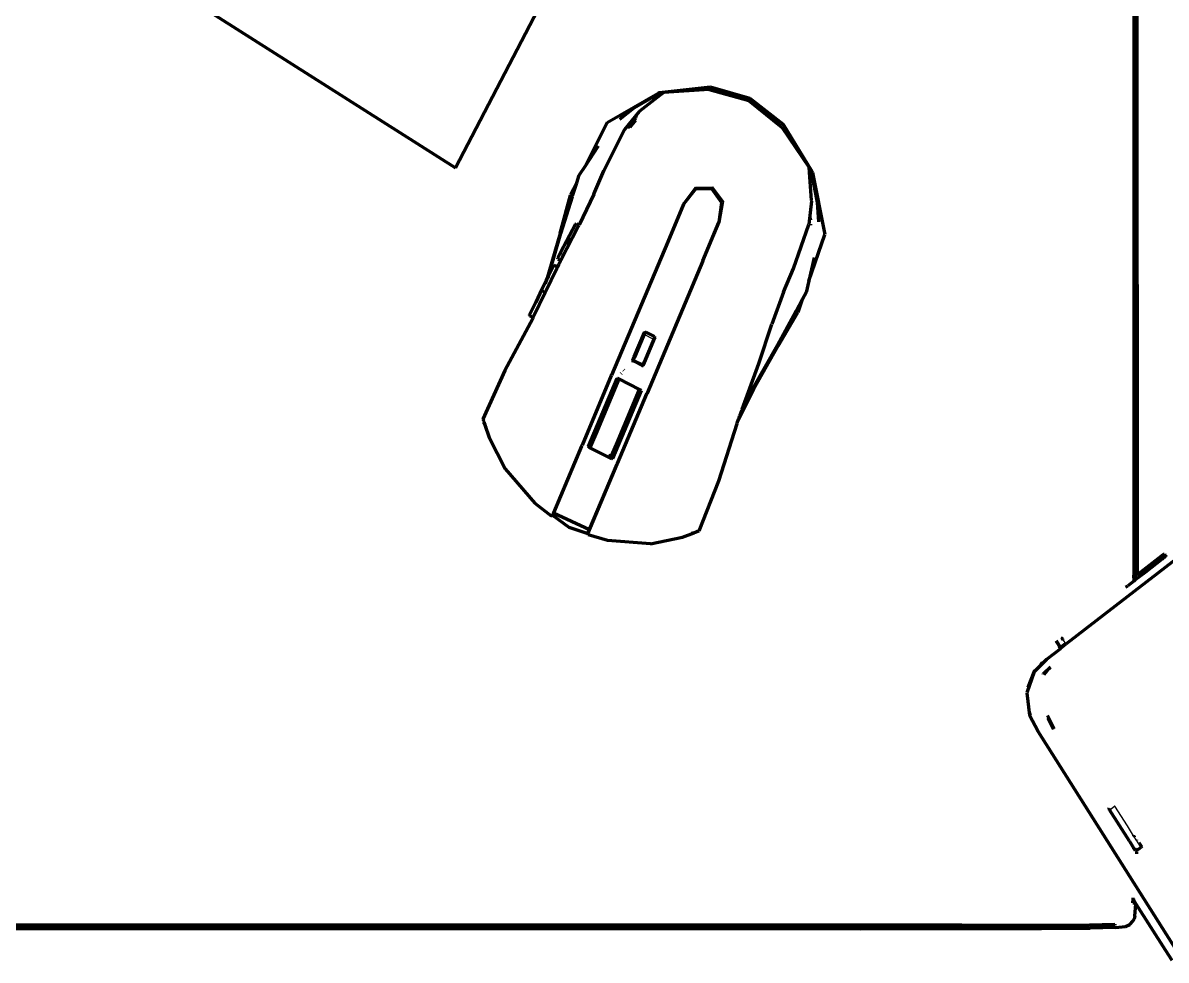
# Model space of a CAD drawing. Header units: millimetres. Extents: x 4307 to 31003, y 2809 to 20009.
# Drawn here: x 11811.6 to 12017.6, y 9448.3 to 9617.3 of the extents above; entities that cross this region are included whole.
import ezdxf

# ---------------------------------------------------------------- set-up
doc = ezdxf.new("R2010")
doc.units = ezdxf.units.MM
doc.layers.add('ProfileEdges', color=7, linetype='Continuous')

msp = doc.modelspace()

# ---------------------------------------------------------------- linework, layer by layer
for p, q in [((11926.25, 9604.62), (11926.08, 9604.65)), ((11942.43, 9603.31), (11935.26, 9605.26)), ((11925.53, 9604.11), (11925.77, 9604.24)), ((11948.38, 9598.49), (11942.43, 9603.31)), ((11922.53, 9600.99), (11921.96, 9600.15)), ((11922.33, 9600.38), (11921.96, 9600.15)), ((11921.96, 9600.15), (11920.69, 9598.27)), ((11920.82, 9598.31), (11922.22, 9600.05)), ((11922.08, 9599.62), (11921.1, 9598.39)), ((11921.83, 9600.07), (11921.6, 9599.93)), ((11921.96, 9600.15), (11921.83, 9600.07)), ((11953.74, 9590.44), (11953.86, 9590.32)), ((11953.78, 9589.78), (11954.75, 9584.93)), ((11910.28, 9586.23), (11910.64, 9586.02)), ((11910.66, 9586.09), (11910.37, 9586.26)), ((11910.37, 9586.23), (11910.66, 9586.07)), ((11910.66, 9586.09), (11910.37, 9586.23)), ((11930.56, 9584.75), (11932.78, 9587.7)), ((11932.78, 9587.7), (11935.86, 9587.74)), ((11932.8, 9587.4), (11932.81, 9587.51)), ((11935.75, 9587.47), (11932.8, 9587.4)), ((11932.8, 9587.33), (11932.8, 9587.4)), ((11932.81, 9587.51), (11935.79, 9587.56)), ((11935.75, 9587.47), (11935.72, 9587.4)), ((11935.79, 9587.56), (11935.75, 9587.47)), ((11936.73, 9586.13), (11935.75, 9587.47)), ((11935.79, 9587.56), (11937.67, 9585)), ((11935.86, 9587.74), (11937.82, 9585.1)), ((11930.13, 9583.68), (11930.56, 9584.75)), ((11931.32, 9585.61), (11930.61, 9584.72)), ((11937.63, 9584.89), (11937.15, 9581.35)), ((11937.82, 9585.1), (11937.2, 9581.32)), ((11937.6, 9584.93), (11937.55, 9584.88)), ((11937.67, 9585), (11937.6, 9584.93)), ((11937.63, 9584.89), (11937.6, 9584.93)), ((11930.13, 9583.68), (11927.67, 9577.89)), ((11953.77, 9581.78), (11953.71, 9582.14)), ((11908.47, 9579.38), (11908.54, 9579.62)), ((11911.3, 9580.98), (11910.43, 9579.34)), ((11911.3, 9580.98), (11911.76, 9580.74)), ((11911.74, 9580.7), (11911.34, 9580.89)), ((11937.2, 9581.32), (11913.49, 9525.06)), ((11927.67, 9577.89), (11906.84, 9528.49)), ((11908.51, 9578.92), (11908.61, 9579.27)), ((11908.59, 9575.87), (11909.51, 9577.61)), ((11909.51, 9577.61), (11910.41, 9579.3)), ((11910.11, 9578.51), (11909.7, 9577.24)), ((11910.43, 9579.34), (11910.41, 9579.3)), ((11908.09, 9574.89), (11908.59, 9575.87)), ((11908.53, 9574.49), (11908.86, 9575.73)), ((11906.37, 9571.6), (11907.3, 9573.45)), ((11907.3, 9573.45), (11907.32, 9573.5)), ((11907.87, 9573.16), (11907.3, 9573.45)), ((11907.89, 9573.21), (11907.32, 9573.5)), ((11908.53, 9574.49), (11908.09, 9574.89)), ((11906.35, 9571.54), (11906.23, 9571.3)), ((11906.37, 9571.6), (11906.35, 9571.54)), ((11905.24, 9569.25), (11905.72, 9570.23)), ((11905.84, 9570.59), (11905.93, 9570.66)), ((11905.93, 9570.66), (11905.98, 9570.84)), ((11905.98, 9570.84), (11906.22, 9571.27)), ((11905.14, 9569.05), (11904.07, 9566.81)), ((11905.14, 9569.05), (11905.21, 9569.18)), ((11905.21, 9569.18), (11905.24, 9569.25)), ((11905.37, 9569.09), (11905.31, 9568.91)), ((11905.42, 9568.64), (11905.55, 9569)), ((11903.01, 9564.64), (11904.07, 9566.81)), ((11951.16, 9565.17), (11950.89, 9565.26)), ((11950.91, 9565.3), (11951.16, 9565.17)), ((11951.16, 9565.17), (11950.92, 9565.33)), ((11951.23, 9565.18), (11951.16, 9565.17)), ((11951.29, 9565.15), (11951.23, 9565.18)), ((11903.48, 9564.01), (11898.47, 9554.51)), ((11902.95, 9564.51), (11903.52, 9564.18)), ((11902.97, 9564.54), (11903.01, 9564.64)), ((11902.97, 9564.54), (11903.53, 9564.21)), ((11903.52, 9564.18), (11903.56, 9564.19)), ((11903.53, 9564.21), (11903.58, 9564.23)), ((11951.2, 9565.16), (11951.16, 9565.17)), ((11923.65, 9561.07), (11921.92, 9556.97)), ((11923.74, 9561.55), (11923.63, 9561.54)), ((11923.65, 9561.07), (11923.68, 9561.15)), ((11923.68, 9561.08), (11923.65, 9561.07)), ((11925.17, 9560.29), (11923.68, 9561.08)), ((11923.72, 9561.24), (11923.8, 9561.42)), ((11923.76, 9561.6), (11923.74, 9561.55)), ((11923.8, 9561.42), (11925.31, 9560.67)), ((11925.17, 9560.29), (11923.43, 9556.2)), ((11925.32, 9560.64), (11925.17, 9560.29)), ((11925.31, 9560.67), (11925.32, 9560.64)), ((11925.44, 9560.68), (11925.46, 9560.72)), ((11925.51, 9560.58), (11925.44, 9560.68)), ((11947.81, 9559.36), (11947.68, 9559.15)), ((11921.92, 9556.97), (11921.73, 9556.52)), ((11921.55, 9556.34), (11921.57, 9556.4)), ((11921.73, 9556.52), (11923.23, 9555.73)), ((11923.23, 9555.73), (11923.41, 9556.1)), ((11923.27, 9555.53), (11923.25, 9555.48)), ((11923.43, 9556.2), (11923.41, 9556.1)), ((11895.67, 9548.25), (11898.47, 9554.51)), ((11918.77, 9553.29), (11918.68, 9553.25)), ((11922.75, 9551.29), (11922.6, 9551.37)), ((11922.98, 9551.17), (11922.75, 9551.29)), ((11922.96, 9551.11), (11922.98, 9551.17)), ((11940.67, 9546.09), (11943.23, 9551.3)), ((11942.29, 9549.83), (11941.23, 9547.65)), ((11894.56, 9545.78), (11895.36, 9547.59)), ((11895.36, 9547.59), (11895.67, 9548.25)), ((11894.56, 9545.78), (11894.61, 9545.6)), ((11894.63, 9545.54), (11895.06, 9544.35)), ((11895.06, 9544.35), (11895.65, 9542.64)), ((11898.52, 9536.99), (11895.65, 9542.64)), ((11913.51, 9540.72), (11913.46, 9540.87)), ((11913.51, 9540.72), (11913.55, 9540.8)), ((11913.7, 9540.59), (11913.51, 9540.72)), ((11917.46, 9538.73), (11913.7, 9540.59)), ((11917.71, 9538.65), (11917.46, 9538.73)), ((11917.84, 9538.7), (11917.71, 9538.65)), ((11936.89, 9534.69), (11933.36, 9525.77)), ((11906.82, 9528.41), (11906.87, 9528.49)), ((11913.47, 9525.08), (11913.45, 9524.99)), ((11924.72, 9523.48), (11930.48, 9524.68)), ((11932.05, 9525.27), (11930.48, 9524.68)), ((11933.15, 9525.67), (11932.05, 9525.27)), ((11933.36, 9525.77), (11933.2, 9525.69)), ((12013.58, 9518.6), (12017.28, 9521.47)), ((12013.58, 9518.6), (12012.36, 9517.66)), ((12011.81, 9517.23), (12011.78, 9517.21)), ((12011.94, 9517.33), (12011.81, 9517.23)), ((12012.05, 9517.42), (12011.94, 9517.33)), ((12012.36, 9517.66), (12012.15, 9517.5)), ((11998.68, 9506.65), (11998.79, 9506.47)), ((11999.08, 9506.02), (11999.46, 9505.41)), ((11996.27, 9492.07), (11996.3, 9491.94)), ((11996.3, 9491.94), (11997.32, 9490)), ((12007.4, 9475.43), (12007.35, 9475.4)), ((12007.35, 9475.4), (12011.73, 9468.48)), ((12007.46, 9475.46), (12007.4, 9475.43)), ((12007.46, 9475.46), (12008.29, 9476.12)), ((12008.37, 9476.09), (12008.29, 9476.12)), ((12010.62, 9472.55), (12008.37, 9476.09)), ((12011.74, 9470.77), (12010.62, 9472.55)), ((12011.87, 9470.56), (12011.74, 9470.77)), ((12012.26, 9469.94), (12011.87, 9470.56)), ((12011.73, 9468.42), (12011.86, 9468.28)), ((12012.01, 9468.25), (12012.25, 9468.43)), ((12012.25, 9468.43), (12012.36, 9468.52)), ((12012.86, 9468.99), (12012.26, 9469.94)), ((12012.86, 9468.9), (12012.86, 9468.99)), ((12011.86, 9468.22), (12011.93, 9468.17))]:
    msp.add_line(p, q)
at = {"layer": 'ProfileEdges', "lineweight": 211}
for p, q in [((12011.79, 9767.59), (12011.81, 9517.75)), ((12011.92, 9767.61), (12011.94, 9517.48)), ((12012.35, 9767.67), (12012.36, 9517.81)), ((12012.05, 9744), (12012.05, 9517.73)), ((12012.15, 9517.72), (12012.15, 9744.01)), ((11889.54, 9591.16), (11947.13, 9702.01)), ((11823.99, 9632.83), (11889.54, 9591.16)), ((11916.91, 9599.35), (11926.08, 9604.65)), ((11921.73, 9601.98), (11926.04, 9604.47)), ((11926.11, 9604.41), (11926.04, 9604.47)), ((11926.08, 9604.65), (11926.31, 9604.76)), ((11926.11, 9604.41), (11926.22, 9604.43)), ((11926.43, 9604.27), (11926.22, 9604.43)), ((11926.31, 9604.76), (11935.51, 9605.78)), ((11927.1, 9604.74), (11926.46, 9604.25)), ((11935.26, 9605.26), (11927.1, 9604.74)), ((11935.26, 9605.26), (11942.41, 9603.28)), ((11935.51, 9605.78), (11942.59, 9603.7)), ((11926.46, 9604.25), (11922.62, 9601.29)), ((11926.46, 9604.25), (11926.43, 9604.27)), ((11942.41, 9603.28), (11948.38, 9598.49)), ((11942.59, 9603.7), (11948.59, 9599.03)), ((11919.14, 9599.92), (11921.73, 9601.98)), ((11922.62, 9601.29), (11919.98, 9598.07)), ((11912.96, 9591.54), (11916.91, 9599.35)), ((11921.5, 9599.77), (11921.83, 9600.07)), ((11921.6, 9599.93), (11921.57, 9599.91)), ((11948.38, 9598.49), (11953.27, 9591.23)), ((11948.59, 9599.03), (11953.79, 9590.59)), ((11919.98, 9598.07), (11916.28, 9590.65)), ((11912.96, 9591.54), (11915.31, 9595.1)), ((11911.83, 9589.83), (11912.96, 9591.54)), ((11914.49, 9586.39), (11916.28, 9590.65)), ((11953.34, 9590.38), (11953.27, 9591.23)), ((11953.34, 9590.38), (11953.37, 9590.37)), ((11953.71, 9585.25), (11953.34, 9590.38)), ((11953.37, 9590.37), (11953.62, 9590.3)), ((11953.68, 9590.19), (11953.62, 9590.3)), ((11953.77, 9590.17), (11953.68, 9590.19)), ((11954.81, 9584.91), (11953.77, 9590.17)), ((11953.79, 9590.59), (11953.86, 9590.32)), ((11953.86, 9590.32), (11956.09, 9579.14)), ((11910.3, 9586.3), (11911.41, 9588.47)), ((11910.66, 9586.09), (11911.41, 9588.47)), ((11911.41, 9588.47), (11911.83, 9589.83)), ((11908.41, 9579.41), (11910.28, 9586.23)), ((11908.55, 9579.3), (11910.64, 9586.02)), ((11910.28, 9586.23), (11910.37, 9586.23)), ((11910.3, 9586.3), (11910.37, 9586.26)), ((11910.37, 9586.26), (11910.37, 9586.23)), ((11910.64, 9586.02), (11910.66, 9586.09)), ((11914.49, 9586.39), (11911.84, 9580.89)), ((11932.8, 9587.33), (11930.68, 9584.68)), ((11935.72, 9587.4), (11932.8, 9587.33)), ((11937.55, 9584.88), (11935.72, 9587.4)), ((11930.66, 9584.59), (11927.79, 9577.83)), ((11930.68, 9584.68), (11930.66, 9584.59)), ((11937.08, 9581.38), (11937.55, 9584.88)), ((11953.73, 9585.16), (11953.23, 9580.92)), ((11953.76, 9585.23), (11953.71, 9585.25)), ((11953.76, 9585.23), (11953.73, 9585.16)), ((11955.05, 9581.4), (11954.81, 9584.91)), ((11908.5, 9575.92), (11911.2, 9581.01)), ((11908.53, 9574.49), (11911.74, 9580.7)), ((11911.2, 9581.01), (11911.34, 9581.06)), ((11911.34, 9581.06), (11911.82, 9580.82)), ((11911.74, 9580.7), (11911.76, 9580.74)), ((11911.76, 9580.74), (11911.82, 9580.82)), ((11911.82, 9580.82), (11911.84, 9580.89)), ((11934.15, 9574.42), (11937.03, 9581.3)), ((11937.03, 9581.3), (11937.08, 9581.38)), ((11950.47, 9573.01), (11953.23, 9580.92)), ((11953.6, 9580.82), (11953.6, 9580.98)), ((11908.41, 9579.41), (11905.94, 9570.91)), ((11906.37, 9571.8), (11908.55, 9579.3)), ((11927.79, 9577.83), (11917.67, 9553.81)), ((11953.22, 9570.77), (11956.09, 9579.14)), ((11907.99, 9574.93), (11908.5, 9575.92)), ((11906.37, 9571.8), (11907.21, 9573.52)), ((11907.36, 9573.58), (11907.21, 9573.52)), ((11907.93, 9573.29), (11907.36, 9573.58)), ((11908.13, 9573.72), (11907.93, 9573.29)), ((11908.03, 9574.78), (11907.99, 9574.93)), ((11908.03, 9574.78), (11908.48, 9574.38)), ((11908.45, 9574.33), (11908.13, 9573.72)), ((11908.45, 9574.33), (11908.48, 9574.38)), ((11908.53, 9574.49), (11908.48, 9574.38)), ((11934.15, 9574.42), (11924.06, 9550.52)), ((11954.16, 9575), (11953.22, 9570.77)), ((11907.87, 9573.16), (11903.55, 9564.24)), ((11905.94, 9570.91), (11906.37, 9571.8)), ((11906.23, 9571.3), (11906.37, 9571.8)), ((11907.89, 9573.21), (11907.87, 9573.16)), ((11907.93, 9573.29), (11907.89, 9573.21)), ((11948.67, 9568.77), (11950.47, 9573.01)), ((11905.13, 9569.28), (11905.94, 9570.91)), ((11905.84, 9570.59), (11905.72, 9570.23)), ((11905.94, 9570.91), (11905.84, 9570.59)), ((11906.22, 9571.27), (11906.23, 9571.3)), ((11953.22, 9570.77), (11952.76, 9568.72)), ((12082.99, 9569.9), (11999.54, 9505.28)), ((11905.13, 9569.28), (11904, 9566.92)), ((11905.32, 9569.12), (11905.28, 9568.99)), ((11905.36, 9568.78), (11905.46, 9569.05)), ((11948.67, 9568.77), (11946.56, 9562.97)), ((11950.92, 9565.33), (11952.09, 9567.48)), ((11951.29, 9565.15), (11952.09, 9567.48)), ((11952.09, 9567.48), (11952.76, 9568.72)), ((11904, 9566.92), (11902.9, 9564.66)), ((11947.58, 9559.17), (11950.89, 9565.26)), ((11950.89, 9565.26), (11950.92, 9565.33)), ((11903.48, 9564.01), (11898.45, 9554.63)), ((11902.89, 9564.62), (11902.9, 9564.66)), ((11902.95, 9564.51), (11902.89, 9564.62)), ((11902.95, 9564.51), (11902.94, 9564.48)), ((11903.52, 9564.18), (11902.94, 9564.48)), ((11903.55, 9564.17), (11903.47, 9564.08)), ((11903.47, 9564.08), (11903.48, 9564.01)), ((11903.55, 9564.17), (11903.52, 9564.18)), ((11903.55, 9564.24), (11903.56, 9564.19)), ((11903.56, 9564.19), (11903.55, 9564.17)), ((11947.75, 9559.12), (11951.26, 9565.08)), ((11951.26, 9565.08), (11951.2, 9565.16)), ((11951.2, 9565.16), (11951.29, 9565.15)), ((11921.74, 9557.07), (11923.61, 9561.5)), ((11923.69, 9561.5), (11921.81, 9557.03)), ((11923.61, 9561.5), (11923.63, 9561.54)), ((11923.61, 9561.5), (11923.69, 9561.5)), ((11923.69, 9561.5), (11923.74, 9561.55)), ((11923.74, 9561.55), (11923.82, 9561.55)), ((11923.82, 9561.55), (11925.39, 9560.74)), ((11944.2, 9555.89), (11946.56, 9562.97)), ((11925.44, 9560.6), (11923.56, 9556.13)), ((11923.62, 9556.09), (11925.5, 9560.53)), ((11925.39, 9560.74), (11925.44, 9560.68)), ((11925.44, 9560.68), (11925.44, 9560.6)), ((11925.5, 9560.53), (11925.44, 9560.6)), ((11925.51, 9560.58), (11925.5, 9560.53)), ((11943.15, 9551.39), (11947.58, 9559.17)), ((11943.29, 9551.28), (11947.75, 9559.12)), ((11921.5, 9556.49), (11921.74, 9557.07)), ((11921.61, 9556.56), (11921.81, 9557.03)), ((11921.65, 9557.11), (11921.74, 9557.07)), ((11921.74, 9557.07), (11921.81, 9557.03)), ((11921.81, 9557.03), (11921.92, 9556.97)), ((11921.35, 9556.42), (11921.54, 9556.38)), ((11921.42, 9556.56), (11921.5, 9556.49)), ((11921.54, 9556.48), (11921.5, 9556.49)), ((11921.57, 9556.4), (11921.54, 9556.48)), ((11921.54, 9556.38), (11921.57, 9556.4)), ((11921.57, 9556.4), (11921.66, 9556.35)), ((11921.66, 9556.42), (11921.61, 9556.56)), ((11921.76, 9556.33), (11921.66, 9556.42)), ((11921.66, 9556.35), (11921.76, 9556.33)), ((11921.76, 9556.33), (11921.68, 9556.15)), ((11923.24, 9555.62), (11921.76, 9556.33)), ((11921.76, 9556.33), (11923.15, 9555.59)), ((11923.11, 9555.5), (11923.15, 9555.59)), ((11923.15, 9555.59), (11923.19, 9555.57)), ((11923.19, 9555.57), (11923.27, 9555.53)), ((11923.24, 9555.62), (11923.36, 9555.67)), ((11923.3, 9555.54), (11923.27, 9555.53)), ((11923.43, 9555.36), (11923.27, 9555.53)), ((11923.39, 9555.53), (11923.3, 9555.54)), ((11923.36, 9555.67), (11923.56, 9556.13)), ((11923.39, 9555.53), (11923.62, 9556.09)), ((11923.48, 9555.49), (11923.39, 9555.53)), ((11923.43, 9556.2), (11923.56, 9556.13)), ((11923.56, 9556.13), (11923.62, 9556.09)), ((11923.62, 9556.09), (11923.71, 9556.05)), ((11941.23, 9547.65), (11943.98, 9555.23)), ((11943.98, 9555.23), (11944.2, 9555.89)), ((11898.45, 9554.63), (11894.47, 9545.85)), ((11917.62, 9553.7), (11912.36, 9541.16)), ((11913.49, 9540.94), (11918.66, 9553.19)), ((11918.98, 9553.1), (11914.82, 9543.24)), ((11917.62, 9553.7), (11917.67, 9553.81)), ((11918.68, 9553.25), (11918.66, 9553.19)), ((11918.66, 9553.19), (11918.79, 9553.24)), ((11918.98, 9553.1), (11918.79, 9553.24)), ((11919, 9553.14), (11918.98, 9553.1)), ((11922.73, 9551.23), (11918.98, 9553.1)), ((11919.4, 9554.11), (11919.37, 9554.03)), ((11919.93, 9554.66), (11919.89, 9554.68)), ((11923.03, 9551.03), (11917.87, 9538.78)), ((11918.55, 9541.32), (11922.73, 9551.23)), ((11922.73, 9551.23), (11922.75, 9551.29)), ((11922.96, 9551.11), (11922.73, 9551.23)), ((11923.03, 9551.03), (11922.96, 9551.11)), ((11940.51, 9545.65), (11943.29, 9551.28)), ((11943.15, 9551.39), (11940.87, 9546.65)), ((11918.72, 9537.88), (11924.02, 9550.4)), ((11924.02, 9550.4), (11924.06, 9550.52)), ((11940.87, 9546.65), (11940.74, 9546.38)), ((11940.87, 9546.65), (11941.12, 9547.41)), ((11941.23, 9547.65), (11941.12, 9547.41)), ((11894.47, 9545.85), (11894.61, 9545.6)), ((11894.61, 9545.6), (11894.62, 9545.63)), ((11894.61, 9545.6), (11894.63, 9545.54)), ((11894.61, 9545.46), (11894.63, 9545.54)), ((11894.61, 9545.46), (11894.63, 9545.39)), ((11894.63, 9545.39), (11894.61, 9545.3)), ((11894.64, 9545.24), (11894.61, 9545.3)), ((11894.63, 9545.39), (11894.82, 9544.85)), ((11894.64, 9545.24), (11894.82, 9544.85)), ((11894.82, 9544.85), (11895.63, 9542.57)), ((11895.06, 9544.35), (11894.82, 9544.85)), ((11936.98, 9534.75), (11940.3, 9545.09)), ((11940.3, 9545.09), (11940.37, 9545.38)), ((11940.37, 9545.38), (11940.51, 9545.65)), ((11940.51, 9545.65), (11940.54, 9545.83)), ((11940.54, 9545.83), (11940.67, 9546.09)), ((11940.67, 9546.09), (11940.74, 9546.38)), ((11895.63, 9542.57), (11898.5, 9536.92)), ((11914.82, 9543.24), (11914.05, 9541.4)), ((11914.82, 9543.24), (11914.9, 9543.21)), ((11912.28, 9541.02), (11907.24, 9528.99)), ((11912.28, 9541.02), (11912.36, 9541.16)), ((11913.46, 9540.87), (11913.49, 9540.94)), ((11913.49, 9540.94), (11913.55, 9540.8)), ((11913.55, 9540.8), (11913.75, 9540.7)), ((11913.75, 9540.7), (11913.7, 9540.59)), ((11914.05, 9541.4), (11913.75, 9540.7)), ((11913.95, 9540.93), (11913.75, 9540.7)), ((11913.75, 9540.7), (11917.5, 9538.84)), ((11914.05, 9541.4), (11914.12, 9541.34)), ((11917.5, 9538.84), (11918.55, 9541.32)), ((11918.55, 9541.32), (11918.47, 9541.37)), ((11917.51, 9539.09), (11917.15, 9539.35)), ((11917.5, 9538.84), (11917.46, 9538.73)), ((11917.5, 9538.84), (11917.51, 9539.09)), ((11917.5, 9538.84), (11917.74, 9538.73)), ((11917.74, 9538.73), (11917.87, 9538.78)), ((11917.84, 9538.7), (11917.87, 9538.78)), ((11898.5, 9536.92), (11903.85, 9530.72)), ((11913.71, 9525.95), (11918.67, 9537.72)), ((11918.72, 9537.88), (11918.67, 9537.72)), ((11933.46, 9525.74), (11936.98, 9534.75)), ((11903.85, 9530.72), (11906.82, 9528.41)), ((11906.98, 9528.45), (11906.82, 9528.41)), ((11907.02, 9528.55), (11906.98, 9528.45)), ((11907.08, 9528.6), (11907.02, 9528.55)), ((11907.02, 9528.55), (11910, 9526.39)), ((11907.24, 9528.99), (11907.08, 9528.6)), ((11907.24, 9528.99), (11913.71, 9525.95)), ((11910, 9526.39), (11913.41, 9525.26)), ((11913.37, 9525.16), (11913.41, 9525.26)), ((11913.45, 9524.99), (11913.37, 9525.16)), ((11913.41, 9525.33), (11913.71, 9525.95)), ((11913.41, 9525.26), (11913.41, 9525.33)), ((11916.95, 9523.96), (11913.45, 9524.99)), ((11924.69, 9523.41), (11930.45, 9524.61)), ((11930.45, 9524.61), (11932.54, 9525.39)), ((11932.54, 9525.39), (11932.05, 9525.27)), ((11932.54, 9525.39), (11933.04, 9525.58)), ((11932.94, 9525.48), (11932.54, 9525.39)), ((11932.99, 9525.5), (11932.94, 9525.48)), ((11932.99, 9525.5), (11933.04, 9525.58)), ((11933.04, 9525.58), (11933.11, 9525.6)), ((11933.11, 9525.6), (11933.46, 9525.74)), ((11933.15, 9525.67), (11933.11, 9525.6)), ((11933.2, 9525.69), (11933.15, 9525.67)), ((11933.21, 9525.72), (11933.2, 9525.69)), ((11924.69, 9523.41), (11916.95, 9523.96)), ((12016.15, 9520.72), (12012.36, 9517.81)), ((12016.94, 9520.7), (12013.81, 9518.24)), ((12017.07, 9521.44), (12016.15, 9520.72)), ((12016.94, 9520.7), (12017.07, 9520.83)), ((12017.28, 9521.47), (12017.07, 9521.44)), ((12017.07, 9520.83), (12017.44, 9521.24)), ((12017.31, 9520.98), (12017.07, 9520.83)), ((12017.28, 9521.47), (12017.44, 9521.24)), ((12017.31, 9520.98), (12017.47, 9521.19)), ((12017.44, 9521.24), (12017.47, 9521.27)), ((12017.44, 9521.24), (12017.47, 9521.19)), ((12017.58, 9521.36), (12017.47, 9521.27)), ((12017.47, 9521.19), (12017.52, 9521.11)), ((12017.58, 9521.36), (12017.52, 9521.11)), ((12017.63, 9521.37), (12017.58, 9521.36)), ((12013.81, 9518.24), (12012.05, 9516.87)), ((12012.36, 9517.81), (12012.33, 9517.78)), ((12013.81, 9518.24), (12013.58, 9518.6)), ((12010.38, 9515.61), (12010.7, 9515.81)), ((12011.81, 9516.68), (12010.7, 9515.81)), ((12011.78, 9517.36), (12011.81, 9517.75)), ((12011.78, 9517.36), (12011.94, 9517.48)), ((12011.81, 9517.23), (12011.78, 9517.36)), ((12011.78, 9517.36), (12011.78, 9517.21)), ((12011.78, 9517.21), (12011.81, 9516.68)), ((12012.05, 9516.87), (12011.81, 9516.68)), ((12012.05, 9517.57), (12011.94, 9517.48)), ((12011.94, 9517.48), (12011.94, 9517.33)), ((12012.05, 9517.73), (12012.15, 9517.72)), ((12012.05, 9517.57), (12012.05, 9517.73)), ((12012.05, 9517.42), (12012.05, 9517.57)), ((12012.05, 9516.87), (12012.05, 9517.42)), ((12012.28, 9517.75), (12012.15, 9517.65)), ((12012.36, 9517.66), (12012.33, 9517.78)), ((12010.38, 9515.61), (12010.3, 9515.58)), ((11997.74, 9505.92), (11998.53, 9504.68)), ((11997.79, 9505.96), (11998.57, 9504.72)), ((11998.98, 9506.16), (11998.79, 9506.47)), ((11998.98, 9506.16), (11999.08, 9506.02)), ((11996.1, 9502.59), (11998.61, 9504.54)), ((11998.31, 9504.5), (11998.53, 9504.68)), ((11998.53, 9504.68), (11998.57, 9504.72)), ((11998.53, 9504.68), (11998.61, 9504.54)), ((11998.57, 9504.72), (11999.01, 9505.04)), ((11998.66, 9504.58), (11998.57, 9504.72)), ((11998.61, 9504.54), (11998.66, 9504.58)), ((11998.66, 9504.58), (11999.54, 9505.28)), ((11999.01, 9505.04), (11999.46, 9505.41)), ((11999.54, 9505.28), (11999.46, 9505.41)), ((11993.82, 9500.29), (11996.1, 9502.59)), ((11995.01, 9501.66), (11995.33, 9501.98)), ((11993.82, 9500.29), (11992.51, 9496.5)), ((11992.76, 9497.53), (11993.82, 9500.29)), ((11993.82, 9500.29), (11993.86, 9500.5)), ((11993.86, 9500.5), (11993.95, 9500.6)), ((11995.42, 9499.89), (11995.43, 9499.93)), ((11995.43, 9499.93), (11996.75, 9501.24)), ((11996.14, 9500.54), (11995.56, 9499.85)), ((11996.68, 9501.06), (11996.14, 9500.54)), ((11992.51, 9496.5), (11992.99, 9492.53)), ((11992.99, 9492.53), (11994.56, 9489.53)), ((11993.08, 9492.69), (11993.04, 9492.92)), ((11993.17, 9492.51), (11993.08, 9492.69)), ((11997.4, 9490.06), (11996.2, 9492.45)), ((11997.3, 9489.98), (11996.3, 9491.94)), ((12019.55, 9450.04), (11994.56, 9489.53)), ((12007.3, 9475.61), (12007.32, 9475.77)), ((12007.36, 9475.52), (12007.3, 9475.61)), ((12007.32, 9475.77), (12007.36, 9475.8)), ((12007.4, 9475.43), (12007.38, 9475.49)), ((12010.99, 9469.78), (12007.4, 9475.43)), ((12011.74, 9470.86), (12011.74, 9470.77)), ((12011.87, 9470.66), (12011.87, 9470.56)), ((12010.99, 9469.78), (12011.73, 9468.6)), ((12011.73, 9468.6), (12011.73, 9468.48)), ((12011.73, 9468.6), (12011.86, 9468.39)), ((12011.73, 9468.48), (12011.73, 9468.42)), ((12011.86, 9468.39), (12011.86, 9468.28)), ((12011.86, 9468.39), (12011.94, 9468.28)), ((12012.23, 9468.02), (12013.11, 9468.7)), ((12012.25, 9468.43), (12012.23, 9468.02)), ((12012.26, 9470.05), (12012.26, 9469.94)), ((12012.69, 9469.56), (12013.14, 9468.85)), ((12013.11, 9468.7), (12013.14, 9468.85)), ((12013.28, 9468.83), (12013.11, 9468.7)), ((12011.86, 9468.28), (12011.86, 9468.22)), ((12012.01, 9468.25), (12011.94, 9468.28)), ((12012.09, 9468.04), (12012.01, 9468.25)), ((12012.23, 9468.02), (12012.09, 9468.04)), ((12012.23, 9468.02), (12012.24, 9467.89)), ((12012.24, 9467.78), (12012.24, 9467.53)), ((12011.63, 9458.69), (12011.64, 9459.31)), ((12011.63, 9458.69), (12011.76, 9458.65)), ((12011.64, 9459.31), (12011.64, 9459.57)), ((12011.64, 9459.31), (12011.76, 9459.14)), ((12011.76, 9459.14), (12011.77, 9459.37)), ((12011.76, 9459.14), (12011.76, 9459.11)), ((12011.76, 9459.11), (12011.76, 9458.65)), ((12011.76, 9459.11), (12012.17, 9458.5)), ((12011.96, 9456.27), (12012.17, 9458.5)), ((12012.17, 9458.5), (12017.42, 9450.17)), ((12011.96, 9456.27), (12011.86, 9455.8)), ((11962.46, 9453.99), (11495.7, 9454)), ((11980.82, 9454.62), (11495.77, 9454.62)), ((11514.14, 9454.22), (11962.44, 9454.22)), ((11962.43, 9454.46), (11980.83, 9454.47)), ((11962.44, 9454.33), (11962.43, 9454.46)), ((11980.84, 9454.35), (11962.44, 9454.33)), ((11962.44, 9454.33), (11962.44, 9454.22)), ((11962.46, 9453.99), (11995.15, 9454.06)), ((11980.82, 9454.62), (11995.07, 9454.65)), ((11980.83, 9454.47), (11995.09, 9454.51)), ((11995.11, 9454.38), (11980.84, 9454.35)), ((11995.07, 9454.65), (12003.79, 9454.71)), ((12003.82, 9454.57), (11995.09, 9454.51)), ((11995.09, 9454.51), (11995.11, 9454.38)), ((11995.15, 9454.06), (12003.91, 9454.11)), ((12003.79, 9454.71), (12008.34, 9454.8)), ((12008.38, 9454.66), (12003.82, 9454.57)), ((12008.51, 9454.21), (12003.91, 9454.11)), ((12008.34, 9454.8), (12008.38, 9454.66)), ((12008.51, 9454.21), (12010.31, 9454.39)), ((12010.31, 9454.39), (12011.09, 9454.76)), ((12011.09, 9454.76), (12011.66, 9455.4)), ((12011.86, 9455.8), (12011.66, 9455.4)), ((12017.42, 9450.17), (12018.65, 9448.34))]:
    msp.add_line(p, q, dxfattribs=at)

doc.saveas('drawing.dxf')
